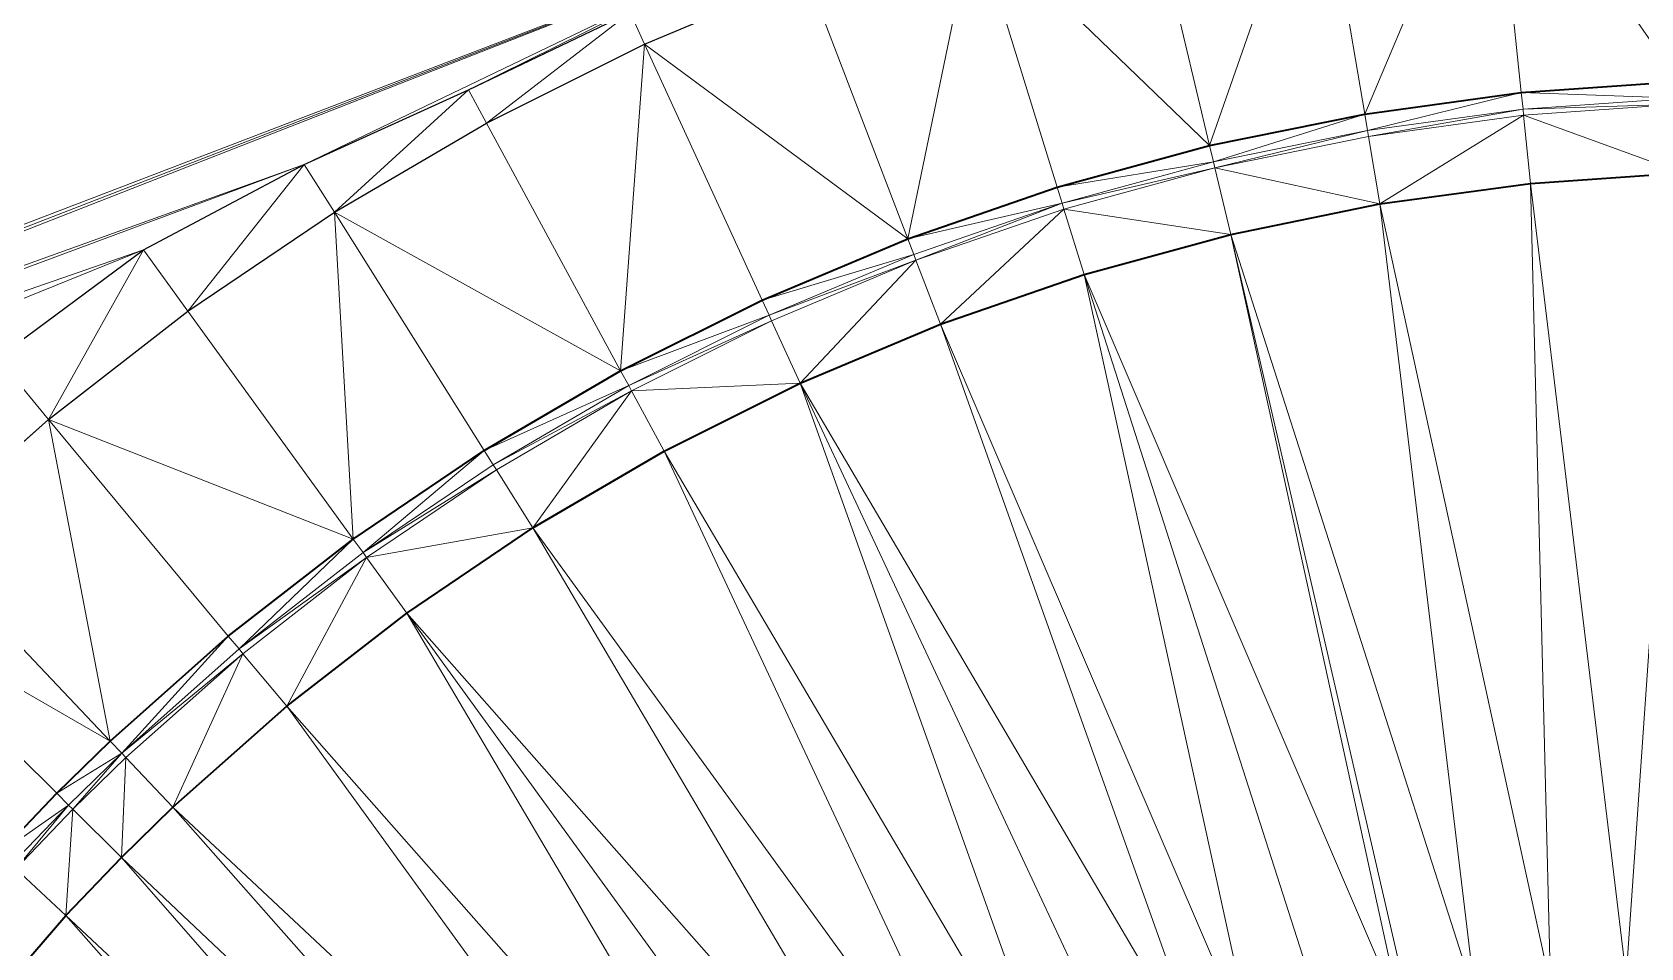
# Model space of a CAD drawing. Header units: metres. Extents: x 246428 to 246884, y 7418966 to 7419490.
# Drawn here: x 246516.12 to 246526.7, y 7419392.72 to 7419398.74 of the extents above; entities that cross this region are included whole.
import ezdxf

# ---------------------------------------------------------------- set-up
doc = ezdxf.new("R2010")
doc.units = ezdxf.units.M
doc.linetypes.add('blank name', pattern=[0])
doc.linetypes.add('HIDDEN', pattern=[9.525, 6.35, -3.175])
doc.layers.add('_12D_UNMAPPED', color=7, linetype='Continuous')
doc.layers.add('BATTER', color=250, linetype='HIDDEN', lineweight=25)
for name, color, linetype, lineweight, true_color in [('KERB_BACK', 7, 'Continuous', 35, 0x5fd2ff), ('KERB_LINE', 7, 'Continuous', 18, 0xb9b9b9), ('KERB_LIP', 7, 'Continuous', 35, 0x5fd2ff), ('KERB_TOP', 7, 'Continuous', 18, 0xb9b9b9)]:
    doc.layers.add(name, color=color, linetype=linetype, lineweight=lineweight, true_color=true_color)

msp = doc.modelspace()

# ---------------------------------------------------------------- linework, layer by layer
at = {"layer": '_12D_UNMAPPED', "color": 3, "linetype": 'blank name', "lineweight": 0}
for points in [[(246526.95, 7419398.417, 31.642), (246525.723, 7419400.185, 31.608), (246526.881, 7419400.266, 31.623)], [(246524.884, 7419398.204, 31.612), (246524.574, 7419400.028, 31.593), (246525.723, 7419400.185, 31.608)], [(246525.913, 7419398.345, 31.627), (246524.884, 7419398.204, 31.612), (246525.723, 7419400.185, 31.608)], [(246526.95, 7419398.417, 31.642), (246525.913, 7419398.345, 31.627), (246525.723, 7419400.185, 31.608)], [(246523.865, 7419397.997, 31.597), (246523.437, 7419399.796, 31.578), (246524.574, 7419400.028, 31.593)], [(246524.884, 7419398.204, 31.612), (246523.865, 7419397.997, 31.597), (246524.574, 7419400.028, 31.593)], [(246523.865, 7419397.997, 31.597), (246522.317, 7419399.49, 31.563), (246523.437, 7419399.796, 31.578)], [(246521.881, 7419397.384, 31.567), (246521.22, 7419399.112, 31.548), (246522.317, 7419399.49, 31.563)], [(246522.863, 7419397.723, 31.582), (246521.881, 7419397.384, 31.567), (246522.317, 7419399.49, 31.563)], [(246523.865, 7419397.997, 31.597), (246522.863, 7419397.723, 31.582), (246522.317, 7419399.49, 31.563)], [(246508.228, 7419394.417, 31.251), (246506.318, 7419393.745, 31.215), (246521.107, 7419399.409, 31.469)], [(246508.845, 7419394.607, 31.259), (246508.228, 7419394.417, 31.251), (246521.107, 7419399.409, 31.469)], [(246517.913, 7419397.872, 31.41), (246508.845, 7419394.607, 31.259), (246521.107, 7419399.409, 31.469)], [(246518.993, 7419398.363, 31.456), (246517.913, 7419397.872, 31.41), (246521.107, 7419399.409, 31.469)], [(246520.055, 7419398.871, 31.476), (246518.993, 7419398.363, 31.456), (246521.107, 7419399.409, 31.469)], [(246521.22, 7419399.112, 31.548), (246520.15, 7419398.662, 31.533), (246520.055, 7419398.871, 31.476)], [(246521.881, 7419397.384, 31.567), (246520.15, 7419398.662, 31.533), (246521.22, 7419399.112, 31.548)], [(246519.112, 7419398.143, 31.518), (246518.993, 7419398.363, 31.456), (246520.055, 7419398.871, 31.476)], [(246520.15, 7419398.662, 31.533), (246519.112, 7419398.143, 31.518), (246520.055, 7419398.871, 31.476)], [(246519.993, 7419396.517, 31.537), (246519.112, 7419398.143, 31.518), (246520.15, 7419398.662, 31.533)], [(246520.923, 7419396.981, 31.552), (246519.993, 7419396.517, 31.537), (246520.15, 7419398.662, 31.533)], [(246521.881, 7419397.384, 31.567), (246520.923, 7419396.981, 31.552), (246520.15, 7419398.662, 31.533)], [(246526.954, 7419398.307, 31.642), (246525.913, 7419398.345, 31.627), (246526.95, 7419398.417, 31.642)], [(246518.111, 7419397.558, 31.503), (246517.913, 7419397.872, 31.41), (246518.993, 7419398.363, 31.456)], [(246519.112, 7419398.143, 31.518), (246518.111, 7419397.558, 31.503), (246518.993, 7419398.363, 31.456)], [(246524.902, 7419398.096, 31.612), (246524.884, 7419398.204, 31.612), (246525.913, 7419398.345, 31.627)], [(246525.925, 7419398.235, 31.627), (246524.902, 7419398.096, 31.612), (246525.913, 7419398.345, 31.627)], [(246526.954, 7419398.307, 31.642), (246525.925, 7419398.235, 31.627), (246525.913, 7419398.345, 31.627)], [(246526.955, 7419398.268, 31.492), (246525.925, 7419398.235, 31.627), (246526.954, 7419398.307, 31.642)], [(246523.891, 7419397.89, 31.597), (246523.865, 7419397.997, 31.597), (246524.884, 7419398.204, 31.612)], [(246524.902, 7419398.096, 31.612), (246523.891, 7419397.89, 31.597), (246524.884, 7419398.204, 31.612)], [(246524.909, 7419398.056, 31.462), (246524.902, 7419398.096, 31.612), (246525.925, 7419398.235, 31.627)], [(246525.929, 7419398.196, 31.477), (246524.909, 7419398.056, 31.462), (246525.925, 7419398.235, 31.627)], [(246524.984, 7419397.613, 31.487), (246524.909, 7419398.056, 31.462), (246525.929, 7419398.196, 31.477)], [(246525.975, 7419397.748, 31.502), (246524.984, 7419397.613, 31.487), (246525.929, 7419398.196, 31.477)], [(246526.955, 7419398.268, 31.492), (246525.929, 7419398.196, 31.477), (246525.925, 7419398.235, 31.627)], [(246526.972, 7419397.818, 31.517), (246525.929, 7419398.196, 31.477), (246526.955, 7419398.268, 31.492)], [(246526.972, 7419397.818, 31.517), (246525.975, 7419397.748, 31.502), (246525.929, 7419398.196, 31.477)], [(246519.993, 7419396.517, 31.537), (246518.111, 7419397.558, 31.503), (246519.112, 7419398.143, 31.518)], [(246523.9, 7419397.851, 31.447), (246523.891, 7419397.89, 31.597), (246524.902, 7419398.096, 31.612)], [(246524.909, 7419398.056, 31.462), (246523.9, 7419397.851, 31.447), (246524.902, 7419398.096, 31.612)], [(246523.891, 7419397.89, 31.597), (246522.863, 7419397.723, 31.582), (246523.865, 7419397.997, 31.597)], [(246524.984, 7419397.613, 31.487), (246523.9, 7419397.851, 31.447), (246524.909, 7419398.056, 31.462)], [(246510.047, 7419394.949, 31.263), (246508.845, 7419394.607, 31.259), (246517.913, 7419397.872, 31.41)], [(246516.857, 7419397.311, 31.364), (246510.047, 7419394.949, 31.263), (246517.913, 7419397.872, 31.41)], [(246517.149, 7419396.908, 31.488), (246516.857, 7419397.311, 31.364), (246517.913, 7419397.872, 31.41)], [(246518.111, 7419397.558, 31.503), (246517.149, 7419396.908, 31.488), (246517.913, 7419397.872, 31.41)], [(246523.891, 7419397.89, 31.597), (246522.895, 7419397.618, 31.582), (246522.863, 7419397.723, 31.582)], [(246523.9, 7419397.851, 31.447), (246522.895, 7419397.618, 31.582), (246523.891, 7419397.89, 31.597)], [(246523.9, 7419397.851, 31.447), (246522.907, 7419397.579, 31.432), (246522.895, 7419397.618, 31.582)], [(246524.004, 7419397.413, 31.472), (246522.907, 7419397.579, 31.432), (246523.9, 7419397.851, 31.447)], [(246524.984, 7419397.613, 31.487), (246524.004, 7419397.413, 31.472), (246523.9, 7419397.851, 31.447)], [(246526.602, 7419392.534, 31.565), (246525.975, 7419397.748, 31.502), (246526.972, 7419397.818, 31.517)], [(246527.101, 7419392.569, 31.575), (246526.602, 7419392.534, 31.565), (246526.972, 7419397.818, 31.517)], [(246522.895, 7419397.618, 31.582), (246521.881, 7419397.384, 31.567), (246522.863, 7419397.723, 31.582)], [(246526.105, 7419392.475, 31.555), (246524.984, 7419397.613, 31.487), (246525.975, 7419397.748, 31.502)], [(246526.602, 7419392.534, 31.565), (246526.105, 7419392.475, 31.555), (246525.975, 7419397.748, 31.502)], [(246518.235, 7419395.41, 31.507), (246517.149, 7419396.908, 31.488), (246518.111, 7419397.558, 31.503)], [(246519.096, 7419395.992, 31.522), (246518.235, 7419395.41, 31.507), (246518.111, 7419397.558, 31.503)], [(246519.993, 7419396.517, 31.537), (246519.096, 7419395.992, 31.522), (246518.111, 7419397.558, 31.503)], [(246522.895, 7419397.618, 31.582), (246521.92, 7419397.281, 31.567), (246521.881, 7419397.384, 31.567)], [(246521.934, 7419397.244, 31.417), (246521.92, 7419397.281, 31.567), (246522.895, 7419397.618, 31.582)], [(246522.907, 7419397.579, 31.432), (246521.934, 7419397.244, 31.417), (246522.895, 7419397.618, 31.582)], [(246522.095, 7419396.823, 31.442), (246521.934, 7419397.244, 31.417), (246522.907, 7419397.579, 31.432)], [(246523.04, 7419397.149, 31.457), (246522.095, 7419396.823, 31.442), (246522.907, 7419397.579, 31.432)], [(246524.004, 7419397.413, 31.472), (246523.04, 7419397.149, 31.457), (246522.907, 7419397.579, 31.432)], [(246525.613, 7419392.391, 31.545), (246524.004, 7419397.413, 31.472), (246524.984, 7419397.613, 31.487)], [(246526.105, 7419392.475, 31.555), (246525.613, 7419392.391, 31.545), (246524.984, 7419397.613, 31.487)], [(246521.92, 7419397.281, 31.567), (246520.923, 7419396.981, 31.552), (246521.881, 7419397.384, 31.567)], [(246525.125, 7419392.282, 31.535), (246523.04, 7419397.149, 31.457), (246524.004, 7419397.413, 31.472)], [(246525.613, 7419392.391, 31.545), (246525.185, 7419392.297, 31.537), (246524.004, 7419397.413, 31.472)], [(246525.185, 7419392.297, 31.537), (246525.125, 7419392.282, 31.535), (246524.004, 7419397.413, 31.472)], [(246511.859, 7419395.288, 31.279), (246510.047, 7419394.949, 31.263), (246516.857, 7419397.311, 31.364)], [(246515.896, 7419396.602, 31.341), (246511.859, 7419395.288, 31.279), (246516.857, 7419397.311, 31.364)], [(246516.233, 7419396.196, 31.473), (246515.896, 7419396.602, 31.341), (246516.857, 7419397.311, 31.364)], [(246517.149, 7419396.908, 31.488), (246516.233, 7419396.196, 31.473), (246516.857, 7419397.311, 31.364)], [(246521.92, 7419397.281, 31.567), (246520.969, 7419396.881, 31.552), (246520.923, 7419396.981, 31.552)], [(246521.934, 7419397.244, 31.417), (246520.969, 7419396.881, 31.552), (246521.92, 7419397.281, 31.567)], [(246521.934, 7419397.244, 31.417), (246520.985, 7419396.845, 31.402), (246520.969, 7419396.881, 31.552)], [(246521.173, 7419396.436, 31.427), (246520.985, 7419396.845, 31.402), (246521.934, 7419397.244, 31.417)], [(246522.095, 7419396.823, 31.442), (246521.173, 7419396.436, 31.427), (246521.934, 7419397.244, 31.417)], [(246524.168, 7419391.993, 31.514), (246522.095, 7419396.823, 31.442), (246523.04, 7419397.149, 31.457)], [(246524.643, 7419392.149, 31.524), (246524.168, 7419391.993, 31.514), (246523.04, 7419397.149, 31.457)], [(246525.125, 7419392.282, 31.535), (246524.643, 7419392.149, 31.524), (246523.04, 7419397.149, 31.457)], [(246520.969, 7419396.881, 31.552), (246519.993, 7419396.517, 31.537), (246520.923, 7419396.981, 31.552)], [(246518.235, 7419395.41, 31.507), (246516.233, 7419396.196, 31.473), (246517.149, 7419396.908, 31.488)], [(246520.969, 7419396.881, 31.552), (246520.046, 7419396.42, 31.537), (246519.993, 7419396.517, 31.537)], [(246520.985, 7419396.845, 31.402), (246520.046, 7419396.42, 31.537), (246520.969, 7419396.881, 31.552)], [(246520.985, 7419396.845, 31.402), (246520.065, 7419396.385, 31.387), (246520.046, 7419396.42, 31.537)], [(246521.173, 7419396.436, 31.427), (246520.065, 7419396.385, 31.387), (246520.985, 7419396.845, 31.402)], [(246523.857, 7419391.876, 31.506), (246521.173, 7419396.436, 31.427), (246522.095, 7419396.823, 31.442)], [(246524.168, 7419391.993, 31.514), (246523.857, 7419391.876, 31.506), (246522.095, 7419396.823, 31.442)], [(246524.168, 7419391.993, 31.514), (246524.168, 7419391.993, 31.514), (246522.095, 7419396.823, 31.442)], [(246516.233, 7419396.196, 31.473), (246515.365, 7419395.426, 31.458), (246515.896, 7419396.602, 31.341)], [(246520.046, 7419396.42, 31.537), (246519.096, 7419395.992, 31.522), (246519.993, 7419396.517, 31.537)], [(246520.046, 7419396.42, 31.537), (246519.155, 7419395.899, 31.522), (246519.096, 7419395.992, 31.522)], [(246520.065, 7419396.385, 31.387), (246519.155, 7419395.899, 31.522), (246520.046, 7419396.42, 31.537)], [(246521.173, 7419396.436, 31.427), (246520.279, 7419395.989, 31.412), (246520.065, 7419396.385, 31.387)], [(246522.948, 7419391.462, 31.485), (246520.279, 7419395.989, 31.412), (246521.173, 7419396.436, 31.427)], [(246523.397, 7419391.68, 31.495), (246522.948, 7419391.462, 31.485), (246521.173, 7419396.436, 31.427)], [(246523.857, 7419391.876, 31.506), (246523.397, 7419391.68, 31.495), (246521.173, 7419396.436, 31.427)], [(246520.065, 7419396.385, 31.387), (246519.176, 7419395.865, 31.372), (246519.155, 7419395.899, 31.522)], [(246519.416, 7419395.484, 31.397), (246519.176, 7419395.865, 31.372), (246520.065, 7419396.385, 31.387)], [(246520.279, 7419395.989, 31.412), (246519.416, 7419395.484, 31.397), (246520.065, 7419396.385, 31.387)], [(246516.637, 7419394.083, 31.477), (246515.365, 7419395.426, 31.458), (246516.233, 7419396.196, 31.473)], [(246517.414, 7419394.773, 31.492), (246516.637, 7419394.083, 31.477), (246516.233, 7419396.196, 31.473)], [(246518.235, 7419395.41, 31.507), (246517.414, 7419394.773, 31.492), (246516.233, 7419396.196, 31.473)], [(246518.3, 7419395.321, 31.507), (246518.235, 7419395.41, 31.507), (246519.096, 7419395.992, 31.522)], [(246519.155, 7419395.899, 31.522), (246518.3, 7419395.321, 31.507), (246519.096, 7419395.992, 31.522)], [(246522.509, 7419391.221, 31.474), (246519.416, 7419395.484, 31.397), (246520.279, 7419395.989, 31.412)], [(246522.948, 7419391.462, 31.485), (246522.509, 7419391.221, 31.474), (246520.279, 7419395.989, 31.412)], [(246519.176, 7419395.865, 31.372), (246518.3, 7419395.321, 31.507), (246519.155, 7419395.899, 31.522)], [(246519.176, 7419395.865, 31.372), (246518.323, 7419395.289, 31.357), (246518.3, 7419395.321, 31.507)], [(246519.416, 7419395.484, 31.397), (246518.323, 7419395.289, 31.357), (246519.176, 7419395.865, 31.372)], [(246519.416, 7419395.484, 31.397), (246518.587, 7419394.924, 31.382), (246518.323, 7419395.289, 31.357)], [(246522.084, 7419390.959, 31.463), (246518.587, 7419394.924, 31.382), (246519.416, 7419395.484, 31.397)], [(246522.509, 7419391.221, 31.474), (246522.084, 7419390.959, 31.463), (246519.416, 7419395.484, 31.397)], [(246516.637, 7419394.083, 31.477), (246514.972, 7419395.042, 31.451), (246515.365, 7419395.426, 31.458)], [(246517.485, 7419394.688, 31.492), (246517.414, 7419394.773, 31.492), (246518.235, 7419395.41, 31.507)], [(246518.3, 7419395.321, 31.507), (246517.485, 7419394.688, 31.492), (246518.235, 7419395.41, 31.507)], [(246518.323, 7419395.289, 31.357), (246517.485, 7419394.688, 31.492), (246518.3, 7419395.321, 31.507)], [(246518.323, 7419395.289, 31.357), (246517.51, 7419394.657, 31.342), (246517.485, 7419394.688, 31.492)], [(246517.798, 7419394.311, 31.367), (246517.51, 7419394.657, 31.342), (246518.323, 7419395.289, 31.357)], [(246518.587, 7419394.924, 31.382), (246517.798, 7419394.311, 31.367), (246518.323, 7419395.289, 31.357)], [(246516.637, 7419394.083, 31.477), (246516.286, 7419393.74, 31.47), (246514.972, 7419395.042, 31.451)], [(246516.286, 7419393.74, 31.47), (246516.286, 7419393.74, 31.47), (246514.972, 7419395.042, 31.451)], [(246516.286, 7419393.74, 31.47), (246515.907, 7419393.344, 31.462), (246514.972, 7419395.042, 31.451)], [(246516.286, 7419393.74, 31.47), (246514.972, 7419395.042, 31.451), (246514.972, 7419395.042, 31.451)], [(246521.274, 7419390.372, 31.441), (246517.798, 7419394.311, 31.367), (246518.587, 7419394.924, 31.382)], [(246521.672, 7419390.676, 31.452), (246521.274, 7419390.372, 31.441), (246518.587, 7419394.924, 31.382)], [(246522.084, 7419390.959, 31.463), (246521.672, 7419390.676, 31.452), (246518.587, 7419394.924, 31.382)], [(246516.713, 7419394.003, 31.477), (246516.637, 7419394.083, 31.477), (246517.414, 7419394.773, 31.492)], [(246517.485, 7419394.688, 31.492), (246516.713, 7419394.003, 31.477), (246517.414, 7419394.773, 31.492)], [(246517.51, 7419394.657, 31.342), (246516.713, 7419394.003, 31.477), (246517.485, 7419394.688, 31.492)], [(246517.51, 7419394.657, 31.342), (246516.74, 7419393.974, 31.327), (246516.713, 7419394.003, 31.477)], [(246517.05, 7419393.648, 31.352), (246516.74, 7419393.974, 31.327), (246517.51, 7419394.657, 31.342)], [(246517.798, 7419394.311, 31.367), (246517.05, 7419393.648, 31.352), (246517.51, 7419394.657, 31.342)], [(246520.893, 7419390.049, 31.43), (246517.05, 7419393.648, 31.352), (246517.798, 7419394.311, 31.367)], [(246521.274, 7419390.372, 31.441), (246520.893, 7419390.049, 31.43), (246517.798, 7419394.311, 31.367)], [(246516.713, 7419394.003, 31.477), (246516.286, 7419393.74, 31.47), (246516.637, 7419394.083, 31.477)], [(246516.713, 7419394.003, 31.477), (246516.364, 7419393.662, 31.47), (246516.286, 7419393.74, 31.47)], [(246516.392, 7419393.634, 31.32), (246516.364, 7419393.662, 31.47), (246516.713, 7419394.003, 31.477)], [(246516.74, 7419393.974, 31.327), (246516.392, 7419393.634, 31.32), (246516.713, 7419394.003, 31.477)], [(246516.712, 7419393.317, 31.345), (246516.392, 7419393.634, 31.32), (246516.74, 7419393.974, 31.327)], [(246517.05, 7419393.648, 31.352), (246516.712, 7419393.317, 31.345), (246516.74, 7419393.974, 31.327)], [(246516.364, 7419393.662, 31.47), (246515.907, 7419393.344, 31.462), (246516.286, 7419393.74, 31.47)], [(246516.364, 7419393.662, 31.47), (246515.987, 7419393.269, 31.462), (246515.907, 7419393.344, 31.462)], [(246516.017, 7419393.242, 31.312), (246515.987, 7419393.269, 31.462), (246516.364, 7419393.662, 31.47)], [(246516.392, 7419393.634, 31.32), (246516.017, 7419393.242, 31.312), (246516.364, 7419393.662, 31.47)], [(246516.364, 7419393.662, 31.47), (246516.364, 7419393.662, 31.47), (246516.286, 7419393.74, 31.47)], [(246516.364, 7419393.662, 31.47), (246516.286, 7419393.74, 31.47), (246516.286, 7419393.74, 31.47)], [(246516.392, 7419393.634, 31.32), (246516.392, 7419393.634, 31.32), (246516.364, 7419393.662, 31.47)], [(246516.392, 7419393.634, 31.32), (246516.364, 7419393.662, 31.47), (246516.364, 7419393.662, 31.47)], [(246520.528, 7419389.708, 31.419), (246516.712, 7419393.317, 31.345), (246517.05, 7419393.648, 31.352)], [(246520.893, 7419390.049, 31.43), (246520.528, 7419389.708, 31.419), (246517.05, 7419393.648, 31.352)], [(246516.347, 7419392.936, 31.337), (246516.017, 7419393.242, 31.312), (246516.392, 7419393.634, 31.32)], [(246516.712, 7419393.317, 31.345), (246516.347, 7419392.936, 31.337), (246516.392, 7419393.634, 31.32)], [(246516.712, 7419393.317, 31.345), (246516.712, 7419393.317, 31.345), (246516.392, 7419393.634, 31.32)], [(246516.712, 7419393.317, 31.345), (246516.392, 7419393.634, 31.32), (246516.392, 7419393.634, 31.32)], [(246516.347, 7419392.936, 31.337), (246515.692, 7419392.181, 31.322), (246516.017, 7419393.242, 31.312)], [(246520.18, 7419389.348, 31.408), (246516.347, 7419392.936, 31.337), (246516.712, 7419393.317, 31.345)], [(246520.528, 7419389.708, 31.419), (246516.712, 7419393.317, 31.345), (246516.712, 7419393.317, 31.345)], [(246520.528, 7419389.708, 31.419), (246520.18, 7419389.348, 31.408), (246516.712, 7419393.317, 31.345)], [(246519.851, 7419388.972, 31.397), (246515.692, 7419392.181, 31.322), (246516.347, 7419392.936, 31.337)], [(246520.18, 7419389.348, 31.408), (246519.851, 7419388.972, 31.397), (246516.347, 7419392.936, 31.337)]]:
    msp.add_3dface(points, dxfattribs=at)
at = {"layer": 'BATTER'}
for points in [[(246504.401, 7419392.879, 31.176), (246506.318, 7419393.745, 31.215), (246508.228, 7419394.417, 31.251), (246508.845, 7419394.607, 31.259), (246510.047, 7419394.949, 31.263), (246511.859, 7419395.288, 31.279), (246513.646, 7419395.436, 31.299), (246514.565, 7419395.447, 31.308), (246514.565, 7419395.447, 31.308), (246514.98, 7419395.831, 31.319), (246515.896, 7419396.602, 31.341), (246516.857, 7419397.311, 31.364), (246517.913, 7419397.872, 31.41), (246518.993, 7419398.363, 31.456), (246520.055, 7419398.871, 31.476), (246521.107, 7419399.409, 31.469), (246522.217, 7419399.816, 31.478), (246523.363, 7419400.103, 31.499), (246524.532, 7419400.274, 31.531), (246525.701, 7419400.399, 31.555), (246526.874, 7419400.453, 31.577)], [(246515.365, 7419395.426, 31.458), (246516.233, 7419396.196, 31.473), (246517.149, 7419396.908, 31.488), (246518.111, 7419397.558, 31.503), (246519.112, 7419398.143, 31.518), (246520.15, 7419398.662, 31.533), (246521.22, 7419399.112, 31.548)]]:
    msp.add_polyline3d(points, dxfattribs=at)
at = {"layer": 'KERB_BACK'}
msp.add_polyline3d([(246515.907, 7419393.344, 31.462), (246516.286, 7419393.74, 31.47), (246516.286, 7419393.74, 31.47), (246516.637, 7419394.083, 31.477), (246517.414, 7419394.773, 31.492), (246518.235, 7419395.41, 31.507), (246519.096, 7419395.992, 31.522), (246519.993, 7419396.517, 31.537), (246520.923, 7419396.981, 31.552), (246521.881, 7419397.384, 31.567), (246522.863, 7419397.723, 31.582), (246523.865, 7419397.997, 31.597), (246524.884, 7419398.204, 31.612), (246525.913, 7419398.345, 31.627), (246526.95, 7419398.417, 31.642)], dxfattribs=at)
at = {"layer": 'KERB_LINE'}
msp.add_polyline3d([(246516.017, 7419393.242, 31.312), (246516.392, 7419393.634, 31.32), (246516.392, 7419393.634, 31.32), (246516.74, 7419393.974, 31.327), (246517.51, 7419394.657, 31.342), (246518.323, 7419395.289, 31.357), (246519.176, 7419395.865, 31.372), (246520.065, 7419396.385, 31.387), (246520.985, 7419396.845, 31.402), (246521.934, 7419397.244, 31.417), (246522.907, 7419397.579, 31.432), (246523.9, 7419397.851, 31.447), (246524.909, 7419398.056, 31.462), (246525.929, 7419398.196, 31.477), (246526.955, 7419398.268, 31.492)], dxfattribs=at)
at = {"layer": 'KERB_LIP'}
msp.add_polyline3d([(246515.692, 7419392.181, 31.322), (246516.347, 7419392.936, 31.337), (246516.712, 7419393.317, 31.345), (246516.712, 7419393.317, 31.345), (246517.05, 7419393.648, 31.352), (246517.798, 7419394.311, 31.367), (246518.587, 7419394.924, 31.382), (246519.416, 7419395.484, 31.397), (246520.279, 7419395.989, 31.412), (246521.173, 7419396.436, 31.427), (246522.095, 7419396.823, 31.442), (246523.04, 7419397.149, 31.457), (246524.004, 7419397.413, 31.472), (246524.984, 7419397.613, 31.487), (246525.975, 7419397.748, 31.502), (246526.972, 7419397.818, 31.517)], dxfattribs=at)
at = {"layer": 'KERB_TOP'}
msp.add_polyline3d([(246515.987, 7419393.269, 31.462), (246516.364, 7419393.662, 31.47), (246516.364, 7419393.662, 31.47), (246516.713, 7419394.003, 31.477), (246517.485, 7419394.688, 31.492), (246518.3, 7419395.321, 31.507), (246519.155, 7419395.899, 31.522), (246520.046, 7419396.42, 31.537), (246520.969, 7419396.881, 31.552), (246521.92, 7419397.281, 31.567), (246522.895, 7419397.618, 31.582), (246523.891, 7419397.89, 31.597), (246524.902, 7419398.096, 31.612), (246525.925, 7419398.235, 31.627), (246526.954, 7419398.307, 31.642)], dxfattribs=at)

doc.saveas('drawing.dxf')
